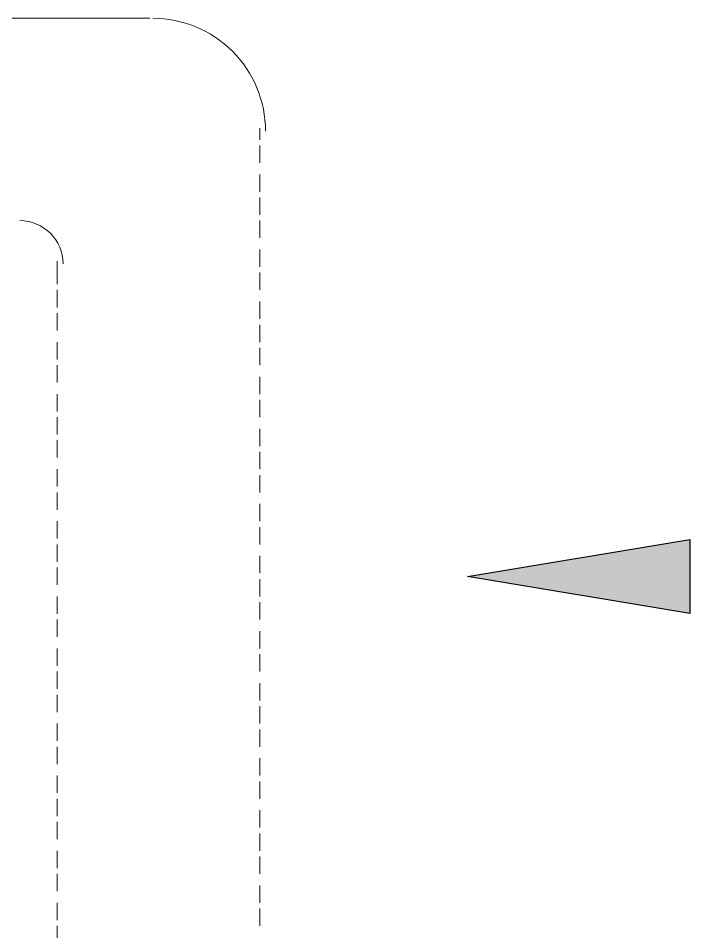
# Model space of a CAD drawing. Header units: millimetres. Extents: x 42 to 552, y 43 to 535.
# Drawn here: x 480.5768 to 480.7254, y 496.7759 to 496.9781 of the extents above; entities that cross this region are included whole.
import ezdxf

# ---------------------------------------------------------------- set-up
doc = ezdxf.new("R2010")
doc.units = ezdxf.units.MM
doc.header["$LTSCALE"] = 0.75
doc.header["$MEASUREMENT"] = 0
doc.layers.add('PDF_0', color=7, linetype='Continuous')

msp = doc.modelspace()

# ---------------------------------------------------------------- linework, layer by layer
msp.add_lwpolyline([(480.6762602673766, 496.8545399399521), (480.7253970470974, 496.8627294032882), (480.7253970470974, 496.8463504764298)], close=True)
msp.add_solid([(480.7253970470974, 496.8627294032882), (480.7253970470974, 496.8463504764298), (480.6762602667568, 496.8545399398589)])
at = {"layer": 'PDF_0', "lineweight": 18}
for points in [[(480.5547596479269, 496.9780856034889), (480.5713956438603, 496.9780856034889), (480.6059473277223, 496.9780856034889)], [(480.6302614756246, 496.9537714555862), (480.6302614756246, 496.9512120715964)], [(480.6302614756246, 496.9499323796016), (480.6302614756246, 496.946093303617)], [(480.6302614756246, 496.9435339196272), (480.6302614756246, 496.9396948436425)], [(480.6302614756246, 496.9384151516475), (480.6302614756246, 496.9345760756629)], [(480.6302614756246, 496.9332963836681), (480.6302614756246, 496.9294573076835)], [(480.6302614756246, 496.9268979236937), (480.6302614756246, 496.9230588477091)], [(480.5854722558038, 496.9243385397039), (480.5854722558038, 496.9192197717244)], [(480.6302614756246, 496.9217791557143), (480.6302614756246, 496.9179400797294)], [(480.5854722558038, 496.9179400797294), (480.5854722558038, 496.9141010037448)], [(480.6302614756246, 496.9153806957398), (480.6302614756246, 496.911541619755)], [(480.5854722558038, 496.91282131175), (480.5854722558038, 496.9089822357654)], [(480.6302614756246, 496.9102619277602), (480.6302614756246, 496.9064228517756)], [(480.5854722558038, 496.9064228517756), (480.5854722558038, 496.902583775791)], [(480.6302614756246, 496.9051431597808), (480.6302614756246, 496.9013040837959)], [(480.5854722558038, 496.9013040837959), (480.5854722558038, 496.8974650078115)], [(480.6302614756246, 496.8987446998063), (480.6302614756246, 496.8949056238217)], [(480.5854722558038, 496.8949056238217), (480.5854722558038, 496.8910665478371)], [(480.6302614756246, 496.8936259318267), (480.6302614756246, 496.8897868558421)], [(480.5854722558038, 496.8897868558421), (480.5854722558038, 496.8859477798575)], [(480.6302614756246, 496.8872274718523), (480.6302614756246, 496.8833883958677)], [(480.5854722558038, 496.8846680878627), (480.5854722558038, 496.8808290118781)], [(480.6302614756246, 496.8821087038729), (480.6302614756246, 496.8782696278882)], [(480.5854722558038, 496.8782696278882), (480.5854722558038, 496.8744305519036)], [(480.6302614756246, 496.8769899358932), (480.6302614756246, 496.8731508599086)], [(480.5854722558038, 496.8731508599086), (480.5854722558038, 496.869311783924)], [(480.6302614756246, 496.8705914759188), (480.6302614756246, 496.8667523999342)], [(480.5854722558038, 496.8667523999342), (480.5854722558038, 496.8629133239496)], [(480.6302614756246, 496.8654727079394), (480.6302614756246, 496.8616336319548)], [(480.5854722558038, 496.8616336319548), (480.5854722558038, 496.8577945559701)], [(480.6302614756246, 496.8590742479649), (480.6302614756246, 496.8552351719803)], [(480.5854722558038, 496.8565148639751), (480.5854722558038, 496.8526757879905)], [(480.6302614756246, 496.8539554799855), (480.6302614756246, 496.8501164040007)], [(480.5854722558038, 496.8501164040007), (480.5854722558038, 496.8462773280161)], [(480.6302614756246, 496.8488367120059), (480.6302614756246, 496.8449976360213)], [(480.5854722558038, 496.8449976360213), (480.5854722558038, 496.8411585600367)], [(480.6302614756246, 496.8424382520315), (480.6302614756246, 496.8385991760468)], [(480.5854722558038, 496.8385991760468), (480.5854722558038, 496.8347601000622)], [(480.6302614756246, 496.837319484052), (480.6302614756246, 496.8334804080674)], [(480.5854722558038, 496.8334804080672), (480.5854722558038, 496.8296413320828)], [(480.6302614756246, 496.8309210240776), (480.6302614756246, 496.827081948093)], [(480.5854722558038, 496.8283616400878), (480.5854722558038, 496.8245225641032)], [(480.6302614756246, 496.825802256098), (480.6302614756246, 496.8219631801134)], [(480.5854722558038, 496.8219631801134), (480.5854722558038, 496.8181241041287)], [(480.6302614756246, 496.8206834881186), (480.6302614756246, 496.8168444121339)], [(480.5854722558038, 496.8168444121339), (480.5854722558038, 496.8130053361493)], [(480.6302614756246, 496.8142850281441), (480.6302614756246, 496.8104459521595)], [(480.5854722558038, 496.8104459521595), (480.5854722558038, 496.8066068761749)], [(480.6302614756246, 496.8091662601645), (480.6302614756246, 496.8053271841799)], [(480.5854722558038, 496.8053271841799), (480.5854722558038, 496.8014881081953)], [(480.6302614756246, 496.8027678001903), (480.6302614756246, 496.7989287242057)], [(480.5854722558038, 496.8002084162005), (480.5854722558038, 496.7963693402158)], [(480.6302614756246, 496.7976490322106), (480.6302614756246, 496.793809956226)], [(480.5854722558038, 496.793809956226), (480.5854722558038, 496.7899708802414)], [(480.6302614756246, 496.7925302642312), (480.6302614756246, 496.7886911882464)], [(480.5854722558038, 496.7886911882464), (480.5854722558038, 496.7848521122618)], [(480.6302614756246, 496.7861318042568), (480.6302614756246, 496.7822927282722)], [(480.5854722558038, 496.7822927282722), (480.5854722558038, 496.7784536522873)], [(480.6302614756246, 496.7810130362772), (480.6302614756246, 496.7771739602925)], [(480.5854722558038, 496.7771739602925), (480.5854722558038, 496.7733348843079)]]:
    msp.add_lwpolyline(points, dxfattribs=at)
for centre, radius, start, end in [((480.6065879066909, 496.95313234256), 0.02495326093961074, 359.9983170069069, 90.00168299296278), ((480.5771540356213, 496.9236984714906), 0.009597912179962389, 0.001326541292868981, 89.99867345779522)]:
    msp.add_arc(centre, radius, start, end, dxfattribs=at)

doc.saveas('drawing.dxf')
